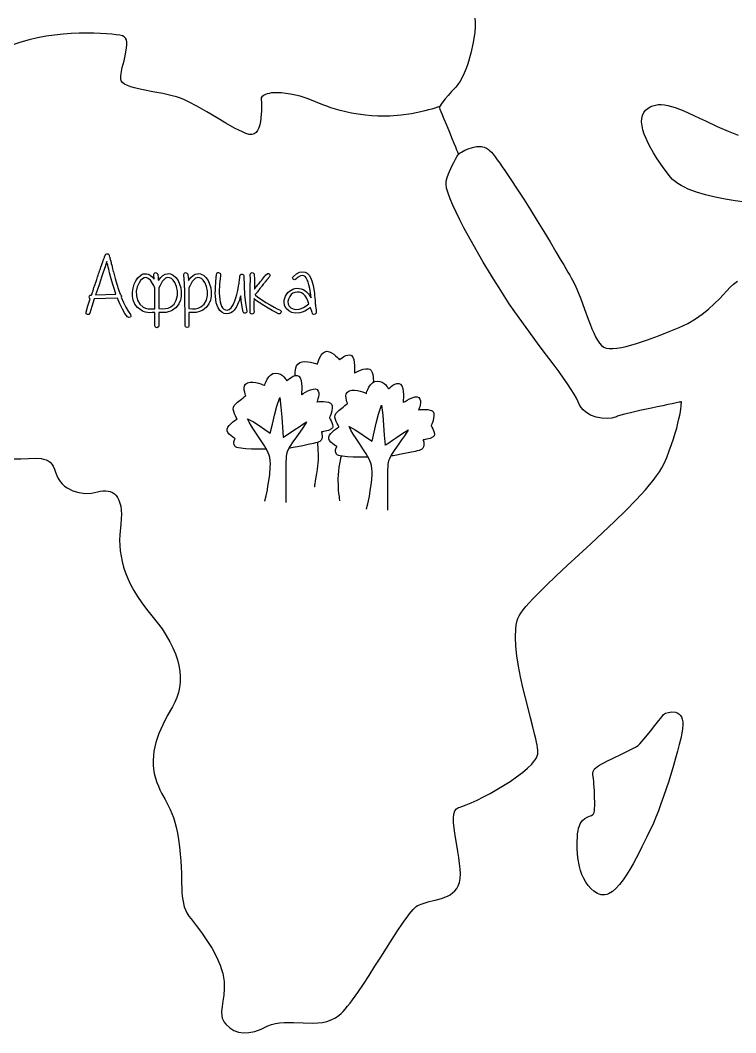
# Model space of a CAD drawing. Header units: millimetres. Extents: x 299 to 601, y 84 to 516.
# Drawn here: x 441.3 to 478.3, y 366.6 to 419 of the extents above; entities that cross this region are included whole.
import ezdxf

# ---------------------------------------------------------------- set-up
doc = ezdxf.new("R2010")
doc.units = ezdxf.units.MM
doc.layers.get('0').update_dxf_attribs({"linetype": 'CONTINUOUS', "true_color": 0xffffff})

msp = doc.modelspace()

# ---------------------------------------------------------------- linework, layer by layer
at = {"linetype": 'CONTINUOUS', "true_color": 0xffffff}
for points in [[(464.825, 419.092), (464.835, 418.87), (464.83, 418.63), (464.812, 418.377), (464.737, 417.837), (464.617, 417.282), (464.457, 416.745), (464.367, 416.492), (464.27, 416.252), (464.167, 416.035), (464.057, 415.84), (463.945, 415.67), (463.83, 415.532), (463.615, 415.302), (463.435, 415.097), (463.285, 414.92), (463.17, 414.772), (463.082, 414.652), (463.02, 414.567), (462.985, 414.512), (462.975, 414.495), (462.985, 414.467), (463.017, 414.39), (463.067, 414.272), (463.13, 414.117), (463.205, 413.932), (463.29, 413.73), (463.47, 413.285), (463.652, 412.84), (463.737, 412.637), (463.812, 412.452), (463.875, 412.297), (463.925, 412.18), (463.957, 412.102), (463.967, 412.075), (463.977, 412.082), (464.01, 412.105), (464.06, 412.135), (464.127, 412.175), (464.305, 412.27), (464.525, 412.362), (464.775, 412.435), (464.905, 412.457), (465.037, 412.465), (465.167, 412.455), (465.295, 412.427), (465.417, 412.377), (465.535, 412.305), (465.597, 412.247), (465.675, 412.165), (465.765, 412.06), (465.867, 411.93), (465.98, 411.777), (466.105, 411.607), (466.237, 411.42), (466.377, 411.215), (466.68, 410.762), (467.005, 410.262), (467.347, 409.732), (467.695, 409.18), (468.042, 408.617), (468.382, 408.062), (468.71, 407.525), (469.015, 407.017), (469.29, 406.555), (469.415, 406.342), (469.53, 406.147), (469.632, 405.967), (469.725, 405.807), (469.805, 405.67), (469.87, 405.552), (469.985, 405.33), (470.092, 405.092), (470.3, 404.585), (470.495, 404.052), (470.685, 403.53), (470.777, 403.28), (470.872, 403.042), (470.967, 402.822), (471.065, 402.62), (471.165, 402.445), (471.267, 402.295), (471.372, 402.175), (471.482, 402.092), (471.61, 402.04), (471.77, 402.015), (471.955, 402.012), (472.165, 402.03), (472.397, 402.067), (472.645, 402.122), (473.18, 402.272), (473.747, 402.462), (474.32, 402.677), (474.872, 402.897), (475.132, 403.005), (475.38, 403.107), (475.827, 403.317), (476.225, 403.545), (476.58, 403.79), (476.905, 404.05), (477.202, 404.322), (477.482, 404.602), (478.03, 405.182), (478.195, 405.337), (478.405, 405.505)], [(462.995, 414.525), (462.887, 414.49), (462.757, 414.447), (462.605, 414.4), (462.43, 414.352), (462.235, 414.302), (462.022, 414.252), (461.792, 414.205), (461.547, 414.16), (461.012, 414.085), (460.43, 414.037), (459.81, 414.035), (459.49, 414.05), (459.165, 414.082), (458.787, 414.132), (458.447, 414.19), (458.142, 414.255), (457.865, 414.322), (457.615, 414.395), (457.382, 414.47), (457.17, 414.545), (456.967, 414.625), (456.585, 414.777), (456.202, 414.925), (455.997, 414.992), (455.782, 415.057), (455.547, 415.115), (455.292, 415.165), (455.04, 415.205), (454.817, 415.23), (454.62, 415.24), (454.452, 415.24), (454.305, 415.23), (454.182, 415.212), (454.08, 415.187), (453.995, 415.157), (453.927, 415.125), (453.875, 415.09), (453.807, 415.025), (453.777, 414.977), (453.77, 414.957), (453.772, 414.935), (453.777, 414.867), (453.782, 414.767), (453.787, 414.637), (453.787, 414.482), (453.785, 414.312), (453.762, 413.945), (453.735, 413.762), (453.7, 413.59), (453.65, 413.43), (453.585, 413.295), (453.505, 413.185), (453.405, 413.11), (453.287, 413.077), (453.147, 413.09), (452.985, 413.14), (452.805, 413.215), (452.61, 413.305), (452.397, 413.415), (451.942, 413.67), (451.457, 413.955), (450.962, 414.25), (450.477, 414.53), (450.015, 414.775), (449.8, 414.875), (449.597, 414.957), (449.392, 415.027), (449.167, 415.09), (448.68, 415.197), (448.17, 415.292), (447.672, 415.387), (447.437, 415.437), (447.222, 415.49), (447.025, 415.55), (446.855, 415.615), (446.712, 415.69), (446.605, 415.772), (446.535, 415.867), (446.507, 415.972), (446.51, 416.095), (446.527, 416.232), (446.592, 416.55), (446.68, 416.895), (446.762, 417.242), (446.817, 417.572), (446.83, 417.722), (446.825, 417.855), (446.805, 417.972), (446.76, 418.067), (446.695, 418.14), (446.6, 418.185), (446.465, 418.215), (446.28, 418.245), (446.05, 418.272), (445.775, 418.295), (445.465, 418.312), (445.125, 418.325), (444.755, 418.325), (444.362, 418.317), (443.95, 418.3), (443.525, 418.267), (443.087, 418.222), (442.647, 418.16), (442.207, 418.08), (441.772, 417.982), (441.345, 417.865), (440.93, 417.725)], [(478.81, 409.582), (478.285, 409.657), (477.76, 409.745), (477.245, 409.847), (476.747, 409.967), (476.28, 410.107), (475.855, 410.265), (475.662, 410.352), (475.482, 410.445), (475.32, 410.542), (475.175, 410.647), (475.047, 410.76), (474.94, 410.877), (474.56, 411.372), (474.212, 411.88), (474.055, 412.135), (473.912, 412.385), (473.782, 412.632), (473.672, 412.872), (473.58, 413.105), (473.51, 413.327), (473.465, 413.537), (473.442, 413.732), (473.45, 413.912), (473.485, 414.072), (473.55, 414.215), (473.65, 414.335), (473.77, 414.432), (473.892, 414.51), (474.022, 414.567), (474.157, 414.607), (474.302, 414.63), (474.457, 414.632), (474.62, 414.617), (474.797, 414.585), (474.985, 414.537), (475.185, 414.472), (475.402, 414.395), (475.635, 414.3), (475.882, 414.19), (476.15, 414.067), (476.435, 413.932), (476.74, 413.782), (477.35, 413.497), (477.915, 413.26), (478.43, 413.052)], [(440.882, 396.307), (441.34, 396.317), (441.742, 396.335), (442.092, 396.345), (442.392, 396.325), (442.525, 396.3), (442.647, 396.26), (442.755, 396.205), (442.855, 396.132), (442.942, 396.04), (443.017, 395.925), (443.085, 395.785), (443.142, 395.617), (443.205, 395.445), (443.282, 395.287), (443.377, 395.145), (443.487, 395.017), (443.61, 394.907), (443.742, 394.81), (444.035, 394.66), (444.352, 394.567), (444.68, 394.527), (445.002, 394.54), (445.31, 394.602), (445.455, 394.637), (445.592, 394.657), (445.727, 394.66), (445.852, 394.647), (445.972, 394.617), (446.082, 394.567), (446.182, 394.5), (446.272, 394.412), (446.35, 394.305), (446.415, 394.177), (446.47, 394.027), (446.507, 393.857), (446.532, 393.662), (446.542, 393.447), (446.532, 393.207), (446.507, 392.942), (446.46, 392.39), (446.452, 392.115), (446.462, 391.837), (446.485, 391.56), (446.525, 391.277), (446.582, 390.995), (446.657, 390.707), (446.755, 390.415), (446.875, 390.117), (447.015, 389.815), (447.182, 389.507), (447.375, 389.19), (447.595, 388.867), (447.845, 388.535), (448.122, 388.195), (448.4, 387.852), (448.647, 387.515), (448.865, 387.182), (449.052, 386.857), (449.212, 386.537), (449.34, 386.225), (449.442, 385.917), (449.517, 385.617), (449.565, 385.325), (449.585, 385.04), (449.58, 384.762), (449.547, 384.49), (449.492, 384.227), (449.412, 383.975), (449.31, 383.727), (449.182, 383.49), (448.917, 383.025), (448.682, 382.565), (448.485, 382.105), (448.33, 381.647), (448.227, 381.19), (448.197, 380.96), (448.185, 380.73), (448.187, 380.497), (448.207, 380.267), (448.247, 380.035), (448.307, 379.802), (448.38, 379.58), (448.457, 379.38), (448.54, 379.195), (448.625, 379.02), (448.802, 378.69), (448.98, 378.355), (449.067, 378.175), (449.152, 377.98), (449.235, 377.765), (449.31, 377.527), (449.382, 377.26), (449.445, 376.962), (449.502, 376.627), (449.55, 376.252), (449.587, 375.87), (449.615, 375.517), (449.632, 375.192), (449.645, 374.892), (449.652, 374.615), (449.66, 374.357), (449.667, 374.12), (449.677, 373.902), (449.695, 373.697), (449.717, 373.505), (449.797, 373.152), (449.857, 372.987), (449.935, 372.83), (450.032, 372.672), (450.15, 372.517), (450.417, 372.185), (450.695, 371.812), (450.97, 371.41), (451.23, 370.99), (451.46, 370.557), (451.65, 370.125), (451.725, 369.91), (451.785, 369.7), (451.83, 369.492), (451.857, 369.29), (451.867, 368.912), (451.837, 368.575), (451.792, 368.27), (451.747, 367.992), (451.72, 367.74), (451.732, 367.507), (451.76, 367.395), (451.802, 367.287), (451.865, 367.182), (451.947, 367.077), (452.147, 366.895), (452.365, 366.757), (452.6, 366.672), (452.86, 366.635), (453.137, 366.645), (453.44, 366.707), (453.765, 366.82), (454.115, 366.985), (454.305, 367.065), (454.51, 367.12), (454.727, 367.152), (454.957, 367.167), (455.44, 367.165), (455.942, 367.14), (456.447, 367.132), (456.695, 367.145), (456.937, 367.172), (457.17, 367.222), (457.395, 367.297), (457.607, 367.4), (457.805, 367.537), (457.905, 367.625), (458.01, 367.735), (458.122, 367.86), (458.242, 368.005), (458.367, 368.165), (458.495, 368.337), (458.767, 368.722), (459.055, 369.147), (459.35, 369.6), (459.652, 370.07), (459.952, 370.545), (460.252, 371.017), (460.542, 371.472), (460.817, 371.897), (461.077, 372.285), (461.2, 372.46), (461.317, 372.62), (461.427, 372.765), (461.53, 372.895), (461.627, 373.005), (461.715, 373.095), (461.792, 373.162), (461.862, 373.21), (462.142, 373.327), (462.452, 373.415), (462.777, 373.495), (463.1, 373.585), (463.402, 373.7), (463.542, 373.775), (463.67, 373.865), (463.785, 373.97), (463.885, 374.092), (463.965, 374.237), (464.027, 374.407), (464.065, 374.61), (464.075, 374.845), (464.062, 375.11), (464.035, 375.395), (463.992, 375.7), (463.94, 376.01), (463.832, 376.64), (463.785, 376.942), (463.745, 377.23), (463.722, 377.497), (463.717, 377.735), (463.737, 377.94), (463.785, 378.102), (463.865, 378.22), (463.982, 378.282), (464.06, 378.305), (464.15, 378.335), (464.37, 378.417), (464.635, 378.53), (464.935, 378.67), (465.26, 378.83), (465.605, 379.012), (465.957, 379.207), (466.31, 379.417), (466.655, 379.635), (466.98, 379.86), (467.282, 380.085), (467.547, 380.31), (467.77, 380.532), (467.86, 380.64), (467.937, 380.747), (468, 380.85), (468.047, 380.95), (468.075, 381.047), (468.085, 381.14), (468.08, 381.242), (468.065, 381.362), (468.042, 381.502), (468.01, 381.662), (467.972, 381.837), (467.927, 382.027), (467.822, 382.45), (467.702, 382.917), (467.572, 383.42), (467.437, 383.95), (467.307, 384.495), (467.185, 385.045), (467.077, 385.59), (466.995, 386.12), (466.937, 386.625), (466.915, 387.095), (466.932, 387.52), (466.96, 387.712), (467, 387.89), (467.05, 388.05), (467.117, 388.195), (467.205, 388.337), (467.32, 388.497), (467.462, 388.672), (467.627, 388.862), (467.815, 389.065), (468.022, 389.282), (468.247, 389.51), (468.492, 389.75), (469.02, 390.255), (469.592, 390.792), (470.197, 391.35), (470.817, 391.922), (471.437, 392.5), (472.045, 393.077), (472.622, 393.642), (473.16, 394.19), (473.407, 394.455), (473.64, 394.712), (473.852, 394.96), (474.047, 395.197), (474.22, 395.425), (474.367, 395.64), (474.49, 395.842), (474.587, 396.032), (474.742, 396.387), (474.877, 396.727), (474.997, 397.05), (475.1, 397.352), (475.187, 397.637), (475.262, 397.905), (475.325, 398.15), (475.375, 398.372), (475.415, 398.572), (475.447, 398.75), (475.47, 398.9), (475.487, 399.027), (475.497, 399.127), (475.505, 399.2), (475.507, 399.245), (475.507, 399.26), (475.5, 399.257), (475.475, 399.252), (475.432, 399.245), (475.377, 399.235), (475.227, 399.202), (475.032, 399.162), (474.8, 399.115), (474.537, 399.06), (474.255, 399), (473.957, 398.937), (473.36, 398.805), (473.072, 398.74), (472.805, 398.675), (472.567, 398.615), (472.362, 398.562), (472.205, 398.515), (472.142, 398.492), (472.097, 398.475), (472.01, 398.442), (471.907, 398.42), (471.665, 398.395), (471.387, 398.41), (471.095, 398.47), (470.805, 398.577), (470.667, 398.652), (470.54, 398.74), (470.422, 398.845), (470.32, 398.967), (470.23, 399.105), (470.16, 399.26), (470.08, 399.442), (469.96, 399.657), (469.805, 399.905), (469.62, 400.182), (469.407, 400.485), (469.172, 400.81), (468.917, 401.155), (468.645, 401.52), (468.36, 401.897), (468.067, 402.29), (467.47, 403.097), (466.882, 403.922), (466.6, 404.335), (466.332, 404.745), (466.07, 405.16), (465.8, 405.592), (465.257, 406.487), (464.735, 407.39), (464.487, 407.832), (464.255, 408.262), (464.042, 408.672), (463.85, 409.062), (463.682, 409.427), (463.542, 409.757), (463.435, 410.052), (463.362, 410.305), (463.33, 410.512), (463.337, 410.67), (463.39, 410.857), (463.46, 411.055), (463.632, 411.445), (463.727, 411.63), (463.82, 411.802), (463.91, 411.957), (463.987, 412.09)], [(445.145, 404.592), (445.015, 404.19), (444.912, 403.84), (444.862, 403.782), (444.825, 403.77), (444.787, 403.772), (444.73, 403.817), (444.717, 403.855), (444.72, 403.895), (444.817, 404.217), (444.935, 404.585), (444.892, 404.63), (444.875, 404.675), (444.9, 404.742), (444.937, 404.767), (445, 404.777), (445.007, 404.797), (445.025, 404.85), (445.047, 404.922), (445.077, 405.007), (445.105, 405.092), (445.127, 405.165), (445.145, 405.217), (445.152, 405.237), (445.16, 405.26), (445.18, 405.315), (445.207, 405.395), (445.237, 405.487), (445.267, 405.58), (445.295, 405.66), (445.315, 405.715), (445.322, 405.737), (445.327, 405.755), (445.345, 405.805), (445.367, 405.872), (445.392, 405.95), (445.417, 406.027), (445.44, 406.095), (445.457, 406.145), (445.462, 406.162), (445.482, 406.227), (445.512, 406.312), (445.55, 406.42), (445.597, 406.547), (445.6, 406.557), (445.61, 406.582), (445.637, 406.657), (445.665, 406.73), (445.675, 406.755), (445.677, 406.765), (445.71, 406.84), (445.717, 406.857), (445.725, 406.87), (445.747, 406.89), (445.785, 406.912), (445.825, 406.917), (445.857, 406.905), (445.89, 406.877), (445.895, 406.87), (445.91, 406.845), (445.915, 406.817), (445.937, 406.745), (445.94, 406.735), (445.947, 406.707), (445.97, 406.622), (445.992, 406.537), (446, 406.51), (446.002, 406.5), (446.007, 406.477), (446.022, 406.417), (446.042, 406.335), (446.067, 406.24), (446.09, 406.142), (446.11, 406.06), (446.125, 406), (446.13, 405.977), (446.22, 405.645), (446.307, 405.34), (446.395, 405.065), (446.48, 404.82), (446.535, 404.782), (446.552, 404.727), (446.535, 404.67), (446.652, 404.392), (446.772, 404.152), (446.892, 403.945), (447.017, 403.775), (447.04, 403.705), (447.032, 403.667), (447.007, 403.637), (446.932, 403.615), (446.867, 403.65), (446.73, 403.835), (446.595, 404.06), (446.465, 404.325), (446.337, 404.627), (445.145, 404.592), (445.145, 404.592), (445.145, 404.592)], [(445.21, 404.79), (446.265, 404.825), (446.185, 405.067), (446.102, 405.332), (446.02, 405.62), (445.937, 405.927), (445.93, 405.952), (445.915, 406.02), (445.89, 406.112), (445.865, 406.22), (445.837, 406.327), (445.812, 406.42), (445.797, 406.487), (445.79, 406.512), (445.737, 406.36), (445.697, 406.24), (445.667, 406.155), (445.647, 406.102), (445.632, 406.052), (445.605, 405.972), (445.567, 405.857), (445.52, 405.71), (445.46, 405.527), (445.387, 405.315), (445.305, 405.07), (445.21, 404.79), (445.21, 404.79), (445.21, 404.79)], [(448.242, 405.605), (448.217, 405.822), (448.24, 405.9), (448.27, 405.927), (448.305, 405.94), (448.377, 405.92), (448.42, 405.857), (448.422, 405.845), (448.425, 405.807), (448.44, 405.7), (448.452, 405.59), (448.455, 405.552), (448.457, 405.54), (448.577, 405.685), (448.695, 405.79), (448.807, 405.857), (448.92, 405.887), (449.002, 405.89), (449.08, 405.877), (449.157, 405.85), (449.23, 405.805), (449.365, 405.682), (449.475, 405.527), (449.555, 405.35), (449.61, 405.152), (449.637, 404.945), (449.637, 404.732), (449.6, 404.525), (449.51, 404.322), (449.375, 404.145), (449.195, 404.002), (449.087, 403.945), (448.97, 403.905), (448.855, 403.882), (448.747, 403.877), (448.627, 403.88), (448.475, 403.882), (448.48, 403.67), (448.485, 403.482), (448.485, 403.325), (448.485, 403.195), (448.455, 403.13), (448.447, 403.122), (448.437, 403.112), (448.377, 403.09), (448.302, 403.12), (448.272, 403.185), (448.272, 403.315), (448.272, 403.475), (448.277, 403.66), (448.282, 403.875), (448.13, 403.872), (448.01, 403.867), (447.902, 403.875), (447.787, 403.895), (447.672, 403.935), (447.562, 403.995), (447.382, 404.135), (447.247, 404.312), (447.157, 404.515), (447.12, 404.725), (447.12, 404.935), (447.147, 405.145), (447.202, 405.34), (447.285, 405.517), (447.395, 405.672), (447.527, 405.795), (447.6, 405.84), (447.677, 405.87), (447.757, 405.882), (447.84, 405.88), (447.937, 405.855), (448.037, 405.802), (448.137, 405.72), (448.242, 405.605), (448.242, 405.605), (448.242, 405.605)], [(450.03, 403.882), (450.035, 403.67), (450.037, 403.482), (450.037, 403.325), (450.037, 403.195), (450.007, 403.127), (449.937, 403.1), (449.867, 403.13), (449.84, 403.202), (449.842, 403.332), (449.842, 403.485), (449.84, 403.665), (449.837, 403.867), (449.835, 404.067), (449.832, 404.24), (449.83, 404.38), (449.83, 404.49), (449.832, 404.725), (449.832, 404.942), (449.815, 405.385), (449.77, 405.822), (449.792, 405.9), (449.822, 405.927), (449.86, 405.94), (449.932, 405.92), (449.972, 405.857), (449.975, 405.845), (449.98, 405.807), (449.992, 405.7), (450.007, 405.59), (450.01, 405.552), (450.012, 405.54), (450.13, 405.685), (450.247, 405.79), (450.36, 405.857), (450.472, 405.887), (450.555, 405.89), (450.635, 405.877), (450.71, 405.85), (450.785, 405.805), (450.917, 405.682), (451.027, 405.527), (451.107, 405.35), (451.162, 405.152), (451.19, 404.945), (451.19, 404.732), (451.152, 404.525), (451.065, 404.322), (450.927, 404.145), (450.747, 404.002), (450.64, 403.945), (450.525, 403.905), (450.407, 403.882), (450.3, 403.877), (450.18, 403.88), (450.03, 403.882), (450.03, 403.882), (450.03, 403.882)], [(451.667, 405.84), (451.665, 405.812), (451.662, 405.767), (451.65, 405.635), (451.637, 405.485), (451.625, 405.362), (451.617, 405.232), (451.607, 405.055), (451.605, 404.875), (451.612, 404.73), (451.627, 404.567), (451.65, 404.425), (451.682, 404.305), (451.725, 404.202), (451.78, 404.117), (451.847, 404.057), (451.922, 404.02), (452.007, 404.007), (452.117, 404.037), (452.222, 404.127), (452.322, 404.275), (452.407, 404.477), (452.465, 404.637), (452.517, 404.817), (452.562, 405.02), (452.602, 405.242), (452.627, 405.39), (452.655, 405.595), (452.657, 405.615), (452.662, 405.662), (452.667, 405.71), (452.67, 405.73), (452.675, 405.767), (452.677, 405.782), (452.68, 405.792), (452.682, 405.802), (452.685, 405.81), (452.697, 405.827), (452.735, 405.857), (452.782, 405.862), (452.827, 405.85), (452.86, 405.82), (452.877, 405.79), (452.877, 405.777), (452.877, 405.77), (452.877, 405.762), (452.887, 405.26), (452.915, 404.79), (452.962, 404.355), (453.027, 403.952), (453.03, 403.915), (453.015, 403.877), (452.95, 403.837), (452.872, 403.852), (452.835, 403.917), (452.802, 404.082), (452.772, 404.272), (452.742, 404.492), (452.715, 404.74), (452.677, 404.62), (452.647, 404.525), (452.622, 404.455), (452.607, 404.412), (452.5, 404.177), (452.382, 404.002), (452.295, 403.917), (452.202, 403.857), (452.105, 403.82), (452, 403.81), (451.86, 403.832), (451.735, 403.892), (451.63, 403.987), (451.542, 404.12), (451.492, 404.24), (451.452, 404.38), (451.422, 404.54), (451.405, 404.722), (451.397, 404.867), (451.402, 405.055), (451.41, 405.24), (451.42, 405.377), (451.43, 405.505), (451.442, 405.657), (451.45, 405.732), (451.455, 405.79), (451.46, 405.832), (451.462, 405.857), (451.497, 405.925), (451.532, 405.945), (451.572, 405.947), (451.642, 405.912), (451.665, 405.877), (451.667, 405.84), (451.667, 405.84), (451.667, 405.84)], [(453.42, 405.08), (453.43, 405.092), (453.452, 405.122), (453.527, 405.215), (453.602, 405.307), (453.625, 405.337), (453.635, 405.35), (453.642, 405.36), (453.662, 405.385), (453.725, 405.46), (453.787, 405.535), (453.807, 405.56), (453.815, 405.57), (453.822, 405.577), (453.84, 405.6), (453.895, 405.67), (453.95, 405.737), (453.967, 405.76), (453.975, 405.767), (454.02, 405.822), (454.045, 405.85), (454.11, 405.895), (454.15, 405.892), (454.187, 405.872), (454.217, 405.842), (454.23, 405.807), (454.225, 405.767), (454.202, 405.732), (454.182, 405.705), (454.135, 405.647), (454.127, 405.64), (454.11, 405.617), (454.055, 405.55), (454, 405.48), (453.982, 405.457), (453.975, 405.45), (453.967, 405.44), (453.945, 405.415), (453.882, 405.337), (453.82, 405.26), (453.797, 405.235), (453.79, 405.225), (453.78, 405.21), (453.75, 405.175), (453.71, 405.122), (453.665, 405.065), (453.62, 405.005), (453.58, 404.952), (453.55, 404.917), (453.54, 404.902), (453.527, 404.887), (453.497, 404.852), (453.467, 404.815), (453.455, 404.8), (453.605, 404.68), (453.787, 404.552), (454.015, 404.402), (454.24, 404.267), (454.44, 404.155), (454.607, 404.065), (454.75, 404), (454.8, 403.942), (454.807, 403.905), (454.797, 403.867), (454.74, 403.817), (454.7, 403.81), (454.66, 403.817), (454.515, 403.89), (454.342, 403.985), (454.137, 404.1), (453.902, 404.24), (453.667, 404.39), (453.485, 404.52), (453.472, 404.532), (453.445, 404.56), (453.415, 404.585), (453.402, 404.597), (453.4, 404.39), (453.4, 404.205), (453.4, 404.04), (453.402, 403.895), (453.372, 403.827), (453.302, 403.797), (453.262, 403.805), (453.227, 403.825), (453.205, 403.857), (453.195, 403.895), (453.195, 404.002), (453.195, 404.125), (453.195, 404.267), (453.197, 404.425), (453.2, 404.602), (453.202, 404.797), (453.205, 405.007), (453.21, 405.237), (453.212, 405.607), (453.21, 405.837), (453.217, 405.877), (453.237, 405.91), (453.307, 405.94), (453.382, 405.912), (453.407, 405.88), (453.415, 405.845), (453.42, 405.605), (453.42, 405.582), (453.42, 405.522), (453.42, 405.44), (453.42, 405.342), (453.42, 405.245), (453.42, 405.162), (453.42, 405.102), (453.42, 405.08), (453.42, 405.08), (453.42, 405.08)], [(455.435, 405.745), (455.602, 405.88), (455.762, 405.962), (455.912, 405.99), (456.052, 405.965), (456.157, 405.905), (456.247, 405.81), (456.327, 405.682), (456.392, 405.517), (456.457, 405.267), (456.507, 404.99), (456.525, 404.857), (456.537, 404.742), (456.547, 404.632), (456.557, 404.502), (456.565, 404.392), (456.57, 404.34), (456.572, 404.32), (456.577, 404.275), (456.587, 404.202), (456.6, 404.102), (456.607, 404.025), (456.612, 403.97), (456.617, 403.907), (456.617, 403.87), (456.607, 403.84), (456.557, 403.785), (456.5, 403.772), (456.445, 403.797), (456.422, 403.832), (456.402, 403.895), (456.4, 403.905), (456.395, 403.925), (456.387, 403.945), (456.385, 403.955), (456.372, 403.985), (456.367, 404), (456.36, 404.022), (456.345, 404.07), (456.327, 404.115), (456.32, 404.137), (456.165, 404.032), (456.022, 403.95), (455.887, 403.895), (455.765, 403.862), (455.555, 403.845), (455.36, 403.877), (455.195, 403.962), (455.067, 404.085), (454.982, 404.24), (454.955, 404.425), (454.962, 404.522), (454.987, 404.62), (455.025, 404.717), (455.08, 404.812), (455.152, 404.905), (455.232, 404.98), (455.417, 405.087), (455.52, 405.117), (455.625, 405.132), (455.73, 405.127), (455.835, 405.107), (455.937, 405.07), (456.032, 405.017), (456.117, 404.95), (456.195, 404.867), (456.215, 404.84), (456.247, 404.792), (456.292, 404.722), (456.35, 404.632), (456.317, 404.902), (456.282, 405.127), (456.245, 405.31), (456.205, 405.45), (456.155, 405.572), (456.102, 405.67), (456.047, 405.737), (455.985, 405.78), (455.9, 405.792), (455.8, 405.767), (455.687, 405.702), (455.562, 405.6), (455.53, 405.577), (455.495, 405.575), (455.425, 405.607), (455.405, 405.64), (455.4, 405.677), (455.41, 405.712), (455.435, 405.745), (455.435, 405.745), (455.435, 405.745)], [(448.282, 404.077), (448.28, 404.205), (448.28, 404.315), (448.277, 404.41), (448.277, 404.49), (448.28, 404.725), (448.282, 404.942), (448.277, 405.135), (448.272, 405.145), (448.217, 405.27), (448.16, 405.38), (448.102, 405.47), (448.042, 405.545), (447.93, 405.642), (447.822, 405.682), (447.727, 405.672), (447.63, 405.625), (447.537, 405.542), (447.455, 405.42), (447.365, 405.212), (447.315, 404.982), (447.317, 404.745), (447.375, 404.512), (447.49, 404.31), (447.662, 404.157), (447.792, 404.1), (447.93, 404.072), (448.09, 404.065), (448.282, 404.077), (448.282, 404.077), (448.282, 404.077)], [(448.48, 405.147), (448.48, 404.932), (448.48, 404.912), (448.48, 404.862), (448.48, 404.79), (448.48, 404.707), (448.48, 404.622), (448.48, 404.55), (448.48, 404.5), (448.48, 404.48), (448.48, 404.405), (448.477, 404.312), (448.477, 404.207), (448.475, 404.085), (448.667, 404.072), (448.827, 404.08), (448.965, 404.11), (449.095, 404.167), (449.27, 404.317), (449.332, 404.412), (449.382, 404.522), (449.44, 404.755), (449.442, 404.99), (449.392, 405.22), (449.302, 405.427), (449.22, 405.55), (449.127, 405.635), (449.032, 405.68), (448.935, 405.69), (448.882, 405.677), (448.83, 405.652), (448.715, 405.552), (448.655, 405.48), (448.597, 405.387), (448.542, 405.28), (448.485, 405.152), (448.48, 405.147), (448.48, 405.147), (448.48, 405.147)], [(450.03, 404.085), (450.222, 404.072), (450.382, 404.077), (450.52, 404.107), (450.647, 404.167), (450.822, 404.317), (450.937, 404.522), (450.995, 404.755), (450.995, 404.99), (450.947, 405.22), (450.855, 405.427), (450.772, 405.55), (450.68, 405.635), (450.585, 405.68), (450.49, 405.69), (450.437, 405.677), (450.382, 405.652), (450.267, 405.552), (450.21, 405.48), (450.152, 405.387), (450.095, 405.28), (450.037, 405.152), (450.032, 405.14), (450.025, 405.127), (450.027, 405.015), (450.03, 404.87), (450.03, 404.695), (450.03, 404.49), (450.03, 404.472), (450.03, 404.427), (450.03, 404.362), (450.03, 404.287), (450.03, 404.212), (450.03, 404.147), (450.03, 404.102), (450.03, 404.085), (450.03, 404.085), (450.03, 404.085)], [(456.242, 404.33), (456.18, 404.477), (456.125, 404.597), (456.08, 404.687), (456.04, 404.747), (455.957, 404.832), (455.862, 404.89), (455.755, 404.925), (455.637, 404.932), (455.52, 404.915), (455.417, 404.872), (455.327, 404.805), (455.252, 404.71), (455.18, 404.57), (455.15, 404.44), (455.165, 404.317), (455.222, 404.205), (455.312, 404.125), (455.43, 404.067), (455.57, 404.042), (455.73, 404.05), (455.837, 404.085), (455.957, 404.142), (456.092, 404.225), (456.242, 404.33), (456.242, 404.33), (456.242, 404.33)], [(455.525, 400.615), (455.522, 400.637), (455.522, 400.7), (455.527, 400.787), (455.54, 400.895), (455.565, 401.01), (455.607, 401.12), (455.672, 401.215), (455.765, 401.287), (455.885, 401.327), (456.027, 401.337), (456.18, 401.327), (456.33, 401.305), (456.467, 401.275), (456.58, 401.245), (456.655, 401.222), (456.682, 401.212), (456.685, 401.22), (456.69, 401.242), (456.712, 401.32), (456.752, 401.427), (456.805, 401.552), (456.875, 401.675), (456.96, 401.78), (457.06, 401.852), (457.115, 401.87), (457.175, 401.872), (457.297, 401.845), (457.415, 401.792), (457.522, 401.722), (457.62, 401.642), (457.7, 401.565), (457.762, 401.5), (457.8, 401.452), (457.815, 401.435), (457.832, 401.45), (457.882, 401.49), (457.957, 401.542), (458.05, 401.6), (458.152, 401.647), (458.255, 401.68), (458.355, 401.685), (458.442, 401.65), (458.507, 401.57), (458.555, 401.447), (458.582, 401.302), (458.597, 401.147), (458.602, 401), (458.602, 400.875), (458.6, 400.787), (458.597, 400.762), (458.597, 400.755), (458.622, 400.767), (458.692, 400.802), (458.792, 400.85), (458.915, 400.9), (459.047, 400.942), (459.177, 400.97), (459.297, 400.972), (459.392, 400.942), (459.462, 400.875), (459.51, 400.78), (459.542, 400.67), (459.562, 400.557), (459.57, 400.45), (459.572, 400.357), (459.57, 400.295), (459.57, 400.272)], [(454.045, 396.81), (454.027, 396.81), (453.98, 396.807), (453.905, 396.807), (453.807, 396.805), (453.69, 396.805), (453.56, 396.805), (453.275, 396.81), (452.982, 396.827), (452.845, 396.84), (452.717, 396.857), (452.605, 396.877), (452.515, 396.905), (452.447, 396.935), (452.407, 396.972), (452.372, 397.05), (452.357, 397.125), (452.36, 397.19), (452.372, 397.247), (452.412, 397.332), (452.427, 397.355), (452.435, 397.362), (452.415, 397.372), (452.36, 397.402), (452.287, 397.45), (452.202, 397.512), (452.122, 397.585), (452.055, 397.667), (452.012, 397.755), (452.01, 397.847), (452.047, 397.942), (452.115, 398.035), (452.2, 398.125), (452.292, 398.207), (452.382, 398.277), (452.46, 398.332), (452.515, 398.367), (452.535, 398.38), (452.52, 398.4), (452.485, 398.457), (452.437, 398.542), (452.39, 398.645), (452.35, 398.76), (452.327, 398.872), (452.335, 398.977), (452.38, 399.067), (452.457, 399.15), (452.55, 399.235), (452.747, 399.402), (452.837, 399.472), (452.912, 399.53), (452.962, 399.567), (452.98, 399.58), (452.97, 399.602), (452.947, 399.665), (452.92, 399.755), (452.9, 399.86), (452.895, 399.972), (452.915, 400.082), (452.97, 400.175), (453.067, 400.242), (453.2, 400.275), (453.345, 400.277), (453.492, 400.26), (453.635, 400.225), (453.76, 400.185), (453.86, 400.147), (453.927, 400.12), (453.952, 400.107), (453.96, 400.135), (453.985, 400.207), (454.027, 400.31), (454.085, 400.427), (454.165, 400.545), (454.262, 400.647), (454.38, 400.72), (454.517, 400.747), (454.655, 400.73), (454.775, 400.685), (454.872, 400.62), (454.952, 400.545), (455.012, 400.47), (455.057, 400.405), (455.082, 400.36), (455.09, 400.342), (455.107, 400.36), (455.157, 400.402), (455.23, 400.462), (455.32, 400.525), (455.42, 400.58), (455.525, 400.615), (455.627, 400.62), (455.717, 400.585), (455.787, 400.497), (455.832, 400.367), (455.857, 400.21), (455.867, 400.045), (455.867, 399.887), (455.862, 399.755), (455.855, 399.662), (455.852, 399.637), (455.852, 399.627), (455.88, 399.645), (455.952, 399.692), (456.06, 399.755), (456.19, 399.822), (456.327, 399.882), (456.46, 399.92), (456.577, 399.927), (456.667, 399.89), (456.722, 399.815), (456.745, 399.722), (456.747, 399.617), (456.732, 399.515), (456.71, 399.417), (456.682, 399.34), (456.662, 399.285), (456.655, 399.265), (456.662, 399.265), (456.682, 399.267), (456.76, 399.272), (456.867, 399.277), (456.995, 399.275), (457.13, 399.265), (457.252, 399.24), (457.355, 399.197), (457.417, 399.135), (457.442, 399.047), (457.445, 398.94), (457.427, 398.822), (457.4, 398.707), (457.367, 398.597), (457.335, 398.51), (457.312, 398.45), (457.302, 398.427), (457.315, 398.407), (457.345, 398.355), (457.385, 398.277), (457.427, 398.185), (457.457, 398.087), (457.472, 397.992), (457.46, 397.912), (457.41, 397.855), (457.247, 397.782), (457.077, 397.735), (457, 397.717), (456.94, 397.707), (456.9, 397.702), (456.885, 397.7), (456.89, 397.685), (456.902, 397.642), (456.917, 397.58), (456.927, 397.505), (456.927, 397.425), (456.912, 397.345), (456.875, 397.272), (456.81, 397.215), (456.757, 397.19), (456.68, 397.162), (456.582, 397.135), (456.47, 397.105), (456.207, 397.047), (455.927, 396.99), (455.657, 396.94), (455.535, 396.917), (455.427, 396.9), (455.337, 396.885), (455.267, 396.872), (455.222, 396.865), (455.207, 396.862)], [(459.305, 396.4), (459.287, 396.4), (459.24, 396.397), (459.165, 396.397), (459.067, 396.395), (458.95, 396.395), (458.82, 396.395), (458.535, 396.4), (458.242, 396.415), (458.105, 396.427), (457.977, 396.445), (457.865, 396.465), (457.775, 396.492), (457.707, 396.522), (457.667, 396.56), (457.632, 396.64), (457.617, 396.712), (457.62, 396.78), (457.632, 396.837), (457.672, 396.922), (457.687, 396.945), (457.695, 396.952), (457.675, 396.962), (457.62, 396.992), (457.545, 397.04), (457.462, 397.102), (457.38, 397.175), (457.312, 397.257), (457.272, 397.345), (457.27, 397.437), (457.307, 397.532), (457.375, 397.625), (457.46, 397.715), (457.552, 397.797), (457.642, 397.867), (457.72, 397.922), (457.775, 397.957), (457.795, 397.97), (457.78, 397.99), (457.745, 398.047), (457.697, 398.132), (457.65, 398.235), (457.61, 398.347), (457.587, 398.462), (457.595, 398.567), (457.64, 398.657), (457.717, 398.74), (457.81, 398.825), (458.007, 398.992), (458.097, 399.062), (458.172, 399.12), (458.222, 399.157), (458.24, 399.17), (458.23, 399.192), (458.207, 399.255), (458.18, 399.342), (458.16, 399.45), (458.155, 399.562), (458.175, 399.67), (458.23, 399.762), (458.327, 399.83), (458.46, 399.862), (458.605, 399.865), (458.752, 399.847), (458.892, 399.812), (459.017, 399.772), (459.117, 399.735), (459.185, 399.707), (459.21, 399.695), (459.217, 399.722), (459.242, 399.795), (459.285, 399.897), (459.345, 400.015), (459.422, 400.132), (459.52, 400.235), (459.64, 400.307), (459.777, 400.335), (459.915, 400.317), (460.035, 400.272), (460.132, 400.207), (460.212, 400.135), (460.272, 400.06), (460.317, 399.995), (460.342, 399.95), (460.35, 399.932), (460.367, 399.95), (460.417, 399.992), (460.49, 400.052), (460.58, 400.115), (460.68, 400.167), (460.785, 400.205), (460.887, 400.21), (460.977, 400.175), (461.047, 400.087), (461.092, 399.957), (461.117, 399.8), (461.127, 399.635), (461.127, 399.477), (461.122, 399.345), (461.115, 399.252), (461.112, 399.227), (461.112, 399.217), (461.14, 399.235), (461.212, 399.282), (461.32, 399.345), (461.45, 399.412), (461.587, 399.47), (461.72, 399.51), (461.837, 399.517), (461.927, 399.48), (461.982, 399.405), (462.005, 399.31), (462.007, 399.207), (461.992, 399.102), (461.97, 399.005), (461.942, 398.927), (461.922, 398.872), (461.915, 398.852), (461.922, 398.852), (461.942, 398.855), (462.017, 398.86), (462.127, 398.865), (462.255, 398.865), (462.387, 398.855), (462.51, 398.83), (462.612, 398.787), (462.675, 398.725), (462.7, 398.637), (462.702, 398.53), (462.685, 398.412), (462.657, 398.295), (462.625, 398.187), (462.592, 398.1), (462.57, 398.04), (462.56, 398.017), (462.572, 397.997), (462.602, 397.945), (462.645, 397.865), (462.685, 397.772), (462.717, 397.675), (462.732, 397.582), (462.72, 397.502), (462.67, 397.445), (462.507, 397.372), (462.335, 397.325), (462.26, 397.307), (462.197, 397.297), (462.157, 397.292), (462.142, 397.29), (462.147, 397.275), (462.162, 397.232), (462.177, 397.17), (462.187, 397.095), (462.187, 397.015), (462.172, 396.932), (462.135, 396.86), (462.07, 396.802), (462.015, 396.777), (461.937, 396.75), (461.842, 396.722), (461.727, 396.695), (461.467, 396.635), (461.187, 396.58), (460.917, 396.53), (460.795, 396.507), (460.687, 396.49), (460.597, 396.475), (460.527, 396.462), (460.482, 396.455), (460.467, 396.452)], [(453.962, 394.115), (453.967, 394.135), (453.98, 394.192), (454.002, 394.285), (454.027, 394.405), (454.06, 394.55), (454.092, 394.712), (454.125, 394.892), (454.157, 395.085), (454.212, 395.485), (454.245, 395.877), (454.25, 396.06), (454.242, 396.227), (454.222, 396.375), (454.19, 396.5), (454.085, 396.735), (453.945, 396.987), (453.78, 397.247), (453.602, 397.51), (453.43, 397.765), (453.275, 398), (453.152, 398.212), (453.072, 398.387), (453.372, 398.23), (453.665, 398.037), (453.955, 397.832), (454.245, 397.632), (454.357, 398.1), (454.465, 398.572), (454.582, 399.037), (454.73, 399.492), (454.797, 398.977), (454.842, 398.462), (454.877, 397.945), (454.917, 397.43), (454.93, 397.44), (454.97, 397.465), (455.027, 397.502), (455.105, 397.555), (455.297, 397.682), (455.517, 397.827), (455.737, 397.972), (455.93, 398.1), (456.007, 398.152), (456.065, 398.19), (456.105, 398.215), (456.117, 398.225), (456.092, 398.17), (456.052, 398.1), (455.93, 397.92), (455.77, 397.697), (455.592, 397.452), (455.415, 397.197), (455.26, 396.952), (455.14, 396.727), (455.102, 396.627), (455.08, 396.54), (455.067, 396.442), (455.06, 396.31), (455.052, 396.152), (455.047, 395.97), (455.042, 395.775), (455.042, 395.567), (455.04, 395.14), (455.042, 394.93), (455.042, 394.732), (455.045, 394.547), (455.047, 394.387), (455.05, 394.252), (455.05, 394.15), (455.052, 394.082), (455.052, 394.06)], [(459.22, 393.702), (459.225, 393.722), (459.237, 393.78), (459.26, 393.872), (459.285, 393.992), (459.317, 394.137), (459.35, 394.3), (459.382, 394.482), (459.415, 394.672), (459.472, 395.072), (459.505, 395.465), (459.507, 395.647), (459.502, 395.817), (459.482, 395.965), (459.45, 396.09), (459.345, 396.325), (459.205, 396.577), (459.037, 396.837), (458.862, 397.1), (458.69, 397.355), (458.535, 397.59), (458.41, 397.802), (458.33, 397.977), (458.632, 397.817), (458.925, 397.625), (459.215, 397.42), (459.505, 397.222), (459.617, 397.69), (459.722, 398.16), (459.84, 398.627), (459.99, 399.082), (460.057, 398.567), (460.102, 398.052), (460.137, 397.535), (460.177, 397.02), (460.19, 397.03), (460.23, 397.055), (460.287, 397.092), (460.365, 397.145), (460.557, 397.272), (460.777, 397.417), (460.997, 397.562), (461.19, 397.69), (461.267, 397.742), (461.325, 397.78), (461.365, 397.805), (461.377, 397.815), (461.352, 397.76), (461.312, 397.69), (461.19, 397.51), (461.03, 397.287), (460.852, 397.042), (460.675, 396.787), (460.517, 396.54), (460.4, 396.315), (460.362, 396.217), (460.34, 396.13), (460.327, 396.03), (460.32, 395.9), (460.312, 395.74), (460.307, 395.56), (460.302, 395.362), (460.302, 395.155), (460.3, 394.727), (460.302, 394.52), (460.302, 394.32), (460.305, 394.137), (460.307, 393.977), (460.31, 393.842), (460.31, 393.74), (460.312, 393.672), (460.312, 393.65)], [(456.68, 397.162), (456.68, 397.155), (456.682, 397.13), (456.69, 397.042), (456.697, 396.91), (456.707, 396.75), (456.715, 396.575), (456.72, 396.4), (456.717, 396.235), (456.71, 396.095), (456.692, 395.95), (456.665, 395.767), (456.635, 395.562), (456.602, 395.357), (456.57, 395.167), (456.545, 395.01), (456.535, 394.947), (456.527, 394.902), (456.522, 394.872), (456.52, 394.862)], [(457.907, 396.457), (457.905, 396.45), (457.9, 396.427), (457.882, 396.345), (457.855, 396.22), (457.822, 396.06), (457.792, 395.877), (457.765, 395.68), (457.745, 395.477), (457.735, 395.28), (457.747, 394.887), (457.76, 394.697), (457.777, 394.522), (457.797, 394.37), (457.812, 394.252), (457.822, 394.175), (457.827, 394.147)], [(473.12, 381.397), (473.182, 381.432), (473.26, 381.497), (473.347, 381.582), (473.447, 381.687), (473.555, 381.81), (473.667, 381.942), (473.9, 382.227), (474.125, 382.515), (474.327, 382.775), (474.412, 382.885), (474.485, 382.977), (474.542, 383.047), (474.582, 383.092), (474.622, 383.122), (474.677, 383.152), (474.827, 383.202), (475.007, 383.225), (475.195, 383.205), (475.285, 383.172), (475.367, 383.122), (475.44, 383.055), (475.5, 382.965), (475.547, 382.852), (475.572, 382.715), (475.58, 382.55), (475.562, 382.355), (475.522, 382.122), (475.465, 381.847), (475.39, 381.535), (475.302, 381.195), (475.202, 380.83), (475.09, 380.447), (474.845, 379.652), (474.58, 378.86), (474.445, 378.477), (474.31, 378.117), (474.18, 377.78), (474.052, 377.475), (473.932, 377.207), (473.822, 376.982), (473.71, 376.765), (473.587, 376.517), (473.455, 376.247), (473.312, 375.96), (473.002, 375.367), (472.835, 375.077), (472.662, 374.797), (472.485, 374.537), (472.305, 374.302), (472.117, 374.1), (471.93, 373.94), (471.737, 373.825), (471.642, 373.79), (471.545, 373.767), (471.45, 373.76), (471.352, 373.767), (471.255, 373.795), (471.16, 373.837), (470.977, 373.955), (470.817, 374.092), (470.677, 374.25), (470.555, 374.425), (470.45, 374.612), (470.36, 374.812), (470.287, 375.022), (470.227, 375.237), (470.147, 375.68), (470.112, 376.12), (470.11, 376.537), (470.12, 376.732), (470.135, 376.915), (470.157, 377.077), (470.187, 377.22), (470.227, 377.34), (470.275, 377.445), (470.325, 377.53), (470.382, 377.602), (470.502, 377.71), (470.627, 377.78), (470.745, 377.827), (470.85, 377.87), (470.93, 377.917), (470.96, 377.96), (470.982, 378.03), (471, 378.125), (471.01, 378.237), (471.017, 378.37), (471.02, 378.515), (471.015, 378.832), (471, 379.165), (470.977, 379.485), (470.965, 379.632), (470.952, 379.765), (470.942, 379.882), (470.93, 379.98), (470.927, 380.062), (470.94, 380.137), (470.97, 380.21), (471.015, 380.277), (471.08, 380.342), (471.162, 380.407), (471.265, 380.472), (471.385, 380.542), (471.525, 380.617), (471.687, 380.697), (471.87, 380.785), (472.072, 380.882), (472.3, 380.99), (472.55, 381.11), (472.822, 381.245), (473.12, 381.397), (473.12, 381.397), (473.12, 381.397)]]:
    msp.add_lwpolyline(points, dxfattribs=at)

doc.saveas('drawing.dxf')
